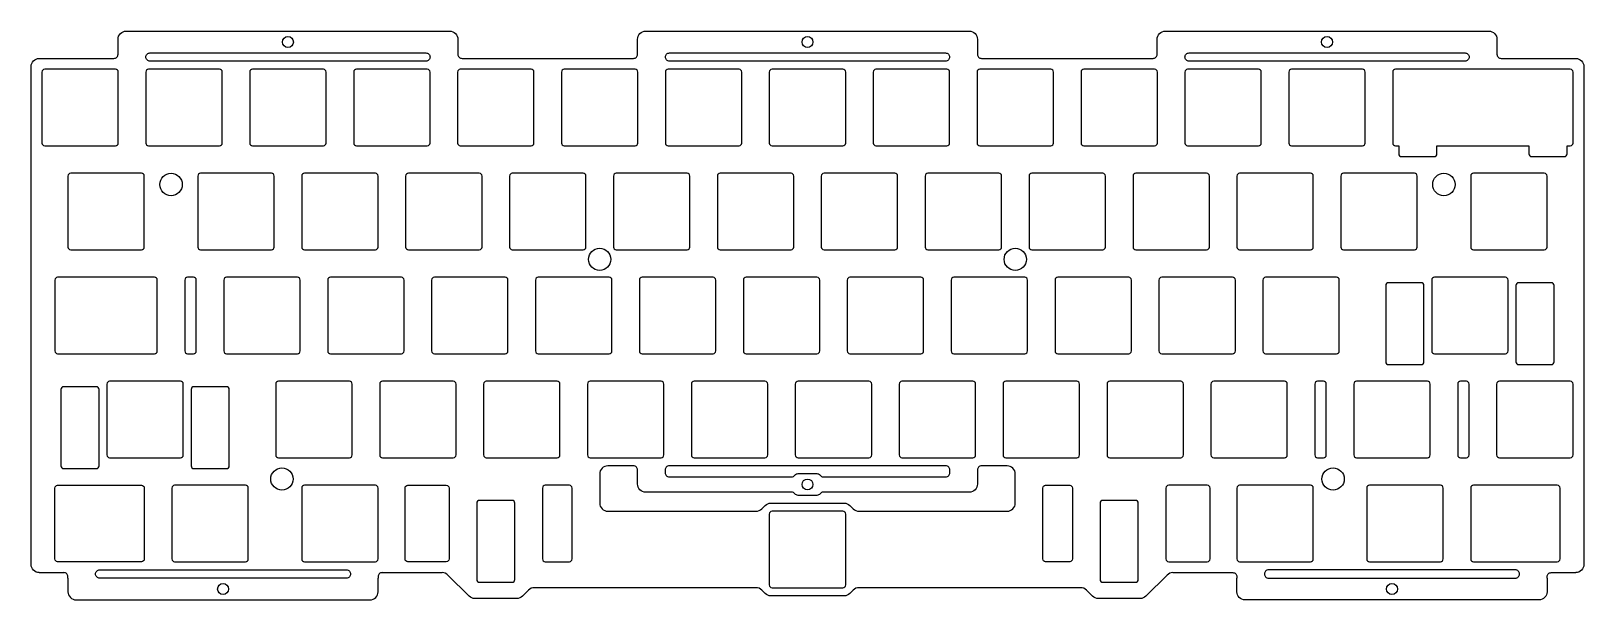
# Model space of a CAD drawing. Header units: millimetres. Extents: x 16 to 300, y 14 to 118.
import ezdxf

# ---------------------------------------------------------------- set-up
doc = ezdxf.new("R2010")
doc.units = ezdxf.units.MM
doc.header["$MEASUREMENT"] = 0
doc.layers.add('plate', color=1, linetype='CONTINUOUS')

msp = doc.modelspace()

# ---------------------------------------------------------------- linework, layer by layer
at = {"layer": 'plate', "linetype": 'Continuous'}
for p, q in [((17.26, 113.46), (30.96, 113.46)), ((94.77, 113.46), (126.21, 113.46)), ((190.02, 113.46), (221.46, 113.46)), ((285.27, 113.46), (298.96, 113.46)), ((17.26, 19.26), (21.78, 19.26)), ((80.14, 19.26), (91.13, 19.26)), ((225.1, 19.26), (236.09, 19.26)), ((294.45, 19.26), (298.96, 19.26))]:
    msp.add_line(p, q, dxfattribs=at)
for points in [[(31.71, 114.21), (31.71, 116.96, -0.414214), (33.21, 118.46), (92.52, 118.46, -0.414214), (94.02, 116.96), (94.02, 114.21)], [(126.96, 114.21), (126.96, 116.96, -0.414214), (128.46, 118.46), (187.77, 118.46, -0.414214), (189.27, 116.96), (189.27, 114.21)], [(222.21, 114.21), (222.21, 116.96, -0.414214), (223.71, 118.46), (283.02, 118.46, -0.414214), (284.52, 116.96), (284.52, 114.21)], [(30.96, 113.46, 0.414214), (31.71, 114.21), (31.71, 114.46)], [(94.02, 114.46), (94.02, 114.21, 0.414214), (94.77, 113.46)], [(126.21, 113.46, 0.414214), (126.96, 114.21), (126.96, 114.46)], [(189.27, 114.46), (189.27, 114.21, 0.414214), (190.02, 113.46)], [(221.46, 113.46, 0.414214), (222.21, 114.21), (222.21, 114.46)], [(284.52, 114.46), (284.52, 114.21, 0.414214), (285.27, 113.46)], [(17.26, 19.26, -0.414214), (15.76, 20.76), (15.76, 111.96, -0.414214), (17.26, 113.46)], [(298.96, 113.46, -0.414214), (300.46, 111.96), (300.46, 20.76, -0.414214), (298.96, 19.26)], [(22.53, 18.26), (22.53, 18.51, 0.414214), (21.78, 19.26)], [(22.53, 18.26), (22.53, 15.76, 0.414214), (24.03, 14.26), (77.89, 14.26, 0.414214), (79.39, 15.76), (79.39, 18.26)], [(80.14, 19.26, 0.414214), (79.39, 18.51), (79.39, 18.26)], [(225.1, 19.26, 0.198912), (224.04, 18.82), (220.15, 14.94, -0.198912), (219.09, 14.5), (211.43, 14.5, -0.198912), (210.37, 14.94), (209.25, 16.06, 0.198912), (208.19, 16.5), (167.56, 16.5, 0.198912), (166.5, 16.06), (165.88, 15.44, -0.198912), (164.82, 15), (151.41, 15, -0.198912), (150.34, 15.44), (149.72, 16.06, 0.198912), (148.66, 16.5), (108.03, 16.5, 0.198912), (106.97, 16.06), (105.85, 14.94, -0.198912), (104.79, 14.5), (97.13, 14.5, -0.198912), (96.07, 14.94), (92.19, 18.82, 0.198912), (91.13, 19.26)], [(236.09, 19.26, -0.414214), (236.84, 18.51), (236.84, 18.26)], [(293.7, 18.26), (293.7, 15.76, -0.414214), (292.2, 14.26), (238.34, 14.26, -0.414214), (236.84, 15.76), (236.84, 18.26)], [(293.7, 18.26), (293.7, 18.51, -0.414214), (294.45, 19.26)]]:
    msp.add_lwpolyline(points, format="xyb", dxfattribs=at)
for points in [[(37.56, 114.46), (88.16, 114.46, -0.414214), (88.91, 113.71), (88.91, 113.71, -0.414214), (88.16, 112.96), (37.56, 112.96, -0.414214), (36.81, 113.71), (36.81, 113.71, -0.414214)], [(132.81, 114.46), (183.41, 114.46, -0.414214), (184.16, 113.71), (184.16, 113.71, -0.414214), (183.41, 112.96), (132.81, 112.96, -0.414214), (132.06, 113.71), (132.06, 113.71, -0.414214)], [(228.06, 114.46), (278.66, 114.46, -0.414214), (279.41, 113.71), (279.41, 113.71, -0.414214), (278.66, 112.96), (228.06, 112.96, -0.414214), (227.31, 113.71), (227.31, 113.71, -0.414214)], [(20.64, 73.36, 0.414214), (20.14, 72.86), (20.14, 59.86, 0.414214), (20.64, 59.36), (38.41, 59.36, 0.414214), (38.91, 59.86), (38.91, 72.86, 0.414214), (38.41, 73.36)], [(44.46, 59.36), (45.55, 59.36, 0.414214), (46.05, 59.86), (46.05, 72.86, 0.414214), (45.55, 73.36), (44.46, 73.36, 0.414214), (43.96, 72.86), (43.96, 59.86, 0.414214)], [(251.63, 40.31), (252.72, 40.31, 0.414214), (253.22, 40.81), (253.22, 53.81, 0.414214), (252.72, 54.31), (251.63, 54.31, 0.414214), (251.12, 53.81), (251.12, 40.81, 0.414214)], [(277.82, 40.31), (278.91, 40.31, 0.414214), (279.41, 40.81), (279.41, 53.81, 0.414214), (278.91, 54.31), (277.82, 54.31, 0.414214), (277.32, 53.81), (277.32, 40.81, 0.414214)], [(128.46, 33.99, -0.414214), (126.96, 35.49), (126.96, 38.06, 0.414214), (126.21, 38.81), (121.51, 38.81, 0.414214), (120.01, 37.31), (120.01, 32, 0.414214), (121.51, 30.5), (148.66, 30.5, 0.198912), (149.72, 30.94), (150.34, 31.56, -0.198912), (151.41, 32), (164.82, 32, -0.198912), (165.88, 31.56), (166.5, 30.94, 0.198912), (167.56, 30.5), (194.71, 30.5, 0.414214), (196.21, 32), (196.21, 37.31, 0.414214), (194.71, 38.81), (190.02, 38.81, 0.414214), (189.27, 38.06), (189.27, 35.49, -0.414214), (187.77, 33.99), (161, 33.99, 0.23293), (160.41, 33.7, -0.23293), (159.82, 33.41), (156.41, 33.41, -0.23293), (155.81, 33.7, 0.23293), (155.22, 33.99)], [(132.76, 36.82), (155.22, 36.82, 0.23293), (155.81, 37.11, -0.23293), (156.41, 37.41), (159.82, 37.41, -0.23293), (160.41, 37.11, 0.23293), (161, 36.82), (183.47, 36.82, 0.414214), (184.22, 37.57), (184.22, 38.06, 0.414214), (183.47, 38.81), (132.76, 38.81, 0.414214), (132.01, 38.06), (132.01, 37.57, 0.414214)], [(36.03, 35.26, -0.414214), (36.53, 34.76), (36.53, 21.76, -0.414214), (36.03, 21.26), (20.64, 21.26, -0.414214), (20.14, 21.76), (20.14, 34.76, -0.414214), (20.64, 35.26)], [(84.82, 35.26), (91.89, 35.26, -0.414214), (92.39, 34.76), (92.39, 21.76, -0.414214), (91.89, 21.26), (84.82, 21.26, -0.414214), (84.32, 21.76), (84.32, 34.76, -0.414214)], [(114.46, 35.26), (110.03, 35.26, 0.414214), (109.53, 34.76), (109.53, 21.76, 0.414214), (110.03, 21.26), (114.46, 21.26, 0.414214), (114.96, 21.76), (114.96, 34.76, 0.414214)], [(201.76, 35.26), (206.19, 35.26, -0.414214), (206.69, 34.76), (206.69, 21.76, -0.414214), (206.19, 21.26), (201.76, 21.26, -0.414214), (201.26, 21.76), (201.26, 34.76, -0.414214)], [(231.41, 35.26), (224.33, 35.26, 0.414214), (223.83, 34.76), (223.83, 21.76, 0.414214), (224.33, 21.26), (231.41, 21.26, 0.414214), (231.91, 21.76), (231.91, 34.76, 0.414214)], [(280.2, 35.26, 0.414214), (279.7, 34.76), (279.7, 21.76, 0.414214), (280.2, 21.26), (295.58, 21.26, 0.414214), (296.08, 21.76), (296.08, 34.76, 0.414214), (295.58, 35.26)], [(28.33, 19.76), (73.59, 19.76, -0.414214), (74.34, 19.01), (74.34, 19.01, -0.414214), (73.59, 18.26), (28.33, 18.26, -0.414214), (27.58, 19.01), (27.58, 19.01, -0.414214)], [(287.9, 19.76), (242.64, 19.76, 0.414214), (241.89, 19.01), (241.89, 19.01, 0.414214), (242.64, 18.26), (287.9, 18.26, 0.414214), (288.65, 19.01), (288.65, 19.01, 0.414214)]]:
    msp.add_lwpolyline(points, format="xyb", close=True, dxfattribs=at)
at = {"layer": 'plate'}
for points in [[(17.76, 110.96), (17.76, 97.96, 0.414214), (18.26, 97.46), (31.26, 97.46, 0.414214), (31.76, 97.96), (31.76, 110.96, 0.414214), (31.26, 111.46), (18.26, 111.46, 0.414214)], [(36.81, 110.96), (36.81, 97.96, 0.414214), (37.31, 97.46), (50.31, 97.46, 0.414214), (50.81, 97.96), (50.81, 110.96, 0.414214), (50.31, 111.46), (37.31, 111.46, 0.414214)], [(55.86, 110.96), (55.86, 97.96, 0.414214), (56.36, 97.46), (69.36, 97.46, 0.414214), (69.86, 97.96), (69.86, 110.96, 0.414214), (69.36, 111.46), (56.36, 111.46, 0.414214)], [(74.91, 110.96), (74.91, 97.96, 0.414214), (75.41, 97.46), (88.41, 97.46, 0.414214), (88.91, 97.96), (88.91, 110.96, 0.414214), (88.41, 111.46), (75.41, 111.46, 0.414214)], [(93.96, 110.96), (93.96, 97.96, 0.414214), (94.46, 97.46), (107.46, 97.46, 0.414214), (107.96, 97.96), (107.96, 110.96, 0.414214), (107.46, 111.46), (94.46, 111.46, 0.414214)], [(113.01, 110.96), (113.01, 97.96, 0.414214), (113.51, 97.46), (126.51, 97.46, 0.414214), (127.01, 97.96), (127.01, 110.96, 0.414214), (126.51, 111.46), (113.51, 111.46, 0.414214)], [(132.06, 110.96), (132.06, 97.96, 0.414214), (132.56, 97.46), (145.56, 97.46, 0.414214), (146.06, 97.96), (146.06, 110.96, 0.414214), (145.56, 111.46), (132.56, 111.46, 0.414214)], [(151.11, 110.96), (151.11, 97.96, 0.414214), (151.61, 97.46), (164.61, 97.46, 0.414214), (165.11, 97.96), (165.11, 110.96, 0.414214), (164.61, 111.46), (151.61, 111.46, 0.414214)], [(170.16, 110.96), (170.16, 97.96, 0.414214), (170.66, 97.46), (183.66, 97.46, 0.414214), (184.16, 97.96), (184.16, 110.96, 0.414214), (183.66, 111.46), (170.66, 111.46, 0.414214)], [(189.21, 110.96), (189.21, 97.96, 0.414214), (189.71, 97.46), (202.71, 97.46, 0.414214), (203.21, 97.96), (203.21, 110.96, 0.414214), (202.71, 111.46), (189.71, 111.46, 0.414214)], [(208.26, 110.96), (208.26, 97.96, 0.414214), (208.76, 97.46), (221.76, 97.46, 0.414214), (222.26, 97.96), (222.26, 110.96, 0.414214), (221.76, 111.46), (208.76, 111.46, 0.414214)], [(227.31, 110.96), (227.31, 97.96, 0.414214), (227.81, 97.46), (240.81, 97.46, 0.414214), (241.31, 97.96), (241.31, 110.96, 0.414214), (240.81, 111.46), (227.81, 111.46, 0.414214)], [(246.36, 110.96), (246.36, 97.96, 0.414214), (246.86, 97.46), (259.86, 97.46, 0.414214), (260.36, 97.96), (260.36, 110.96, 0.414214), (259.86, 111.46), (246.86, 111.46, 0.414214)], [(273, 95.46, 0.414214), (273.5, 95.96), (273.5, 97.46), (290.38, 97.46), (290.38, 95.96, 0.414214), (290.88, 95.46), (296.88, 95.46, 0.414214), (297.38, 95.96), (297.38, 97.46), (297.96, 97.46, 0.414214), (298.46, 97.96), (298.46, 110.96, 0.414214), (297.96, 111.46), (265.91, 111.46, 0.414214), (265.41, 110.96), (265.41, 97.96, 0.414214), (265.91, 97.46), (266.5, 97.46), (266.5, 95.96, 0.414214), (267, 95.46)], [(22.53, 91.91), (22.53, 78.91, 0.414214), (23.03, 78.41), (36.03, 78.41, 0.414214), (36.53, 78.91), (36.53, 91.91, 0.414214), (36.03, 92.41), (23.03, 92.41, 0.414214)], [(46.34, 91.91), (46.34, 78.91, 0.414214), (46.84, 78.41), (59.84, 78.41, 0.414214), (60.34, 78.91), (60.34, 91.91, 0.414214), (59.84, 92.41), (46.84, 92.41, 0.414214)], [(65.39, 91.91), (65.39, 78.91, 0.414214), (65.89, 78.41), (78.89, 78.41, 0.414214), (79.39, 78.91), (79.39, 91.91, 0.414214), (78.89, 92.41), (65.89, 92.41, 0.414214)], [(84.44, 91.91), (84.44, 78.91, 0.414214), (84.94, 78.41), (97.94, 78.41, 0.414214), (98.44, 78.91), (98.44, 91.91, 0.414214), (97.94, 92.41), (84.94, 92.41, 0.414214)], [(103.49, 91.91), (103.49, 78.91, 0.414214), (103.99, 78.41), (116.99, 78.41, 0.414214), (117.49, 78.91), (117.49, 91.91, 0.414214), (116.99, 92.41), (103.99, 92.41, 0.414214)], [(122.54, 91.91), (122.54, 78.91, 0.414214), (123.04, 78.41), (136.04, 78.41, 0.414214), (136.54, 78.91), (136.54, 91.91, 0.414214), (136.04, 92.41), (123.04, 92.41, 0.414214)], [(141.59, 91.91), (141.59, 78.91, 0.414214), (142.09, 78.41), (155.09, 78.41, 0.414214), (155.59, 78.91), (155.59, 91.91, 0.414214), (155.09, 92.41), (142.09, 92.41, 0.414214)], [(160.64, 91.91), (160.64, 78.91, 0.414214), (161.14, 78.41), (174.14, 78.41, 0.414214), (174.64, 78.91), (174.64, 91.91, 0.414214), (174.14, 92.41), (161.14, 92.41, 0.414214)], [(179.69, 91.91), (179.69, 78.91, 0.414214), (180.19, 78.41), (193.19, 78.41, 0.414214), (193.69, 78.91), (193.69, 91.91, 0.414214), (193.19, 92.41), (180.19, 92.41, 0.414214)], [(198.74, 91.91), (198.74, 78.91, 0.414214), (199.24, 78.41), (212.24, 78.41, 0.414214), (212.74, 78.91), (212.74, 91.91, 0.414214), (212.24, 92.41), (199.24, 92.41, 0.414214)], [(217.79, 91.91), (217.79, 78.91, 0.414214), (218.29, 78.41), (231.29, 78.41, 0.414214), (231.79, 78.91), (231.79, 91.91, 0.414214), (231.29, 92.41), (218.29, 92.41, 0.414214)], [(236.84, 91.91), (236.84, 78.91, 0.414214), (237.34, 78.41), (250.34, 78.41, 0.414214), (250.84, 78.91), (250.84, 91.91, 0.414214), (250.34, 92.41), (237.34, 92.41, 0.414214)], [(255.89, 91.91), (255.89, 78.91, 0.414214), (256.39, 78.41), (269.39, 78.41, 0.414214), (269.89, 78.91), (269.89, 91.91, 0.414214), (269.39, 92.41), (256.39, 92.41, 0.414214)], [(279.7, 91.91), (279.7, 78.91, 0.414214), (280.2, 78.41), (293.2, 78.41, 0.414214), (293.7, 78.91), (293.7, 91.91, 0.414214), (293.2, 92.41), (280.2, 92.41, 0.414214)], [(51.1, 72.86), (51.1, 59.86, 0.414214), (51.6, 59.36), (64.6, 59.36, 0.414214), (65.1, 59.86), (65.1, 72.86, 0.414214), (64.6, 73.36), (51.6, 73.36, 0.414214)], [(70.15, 72.86), (70.15, 59.86, 0.414214), (70.65, 59.36), (83.65, 59.36, 0.414214), (84.15, 59.86), (84.15, 72.86, 0.414214), (83.65, 73.36), (70.65, 73.36, 0.414214)], [(89.2, 72.86), (89.2, 59.86, 0.414214), (89.7, 59.36), (102.7, 59.36, 0.414214), (103.2, 59.86), (103.2, 72.86, 0.414214), (102.7, 73.36), (89.7, 73.36, 0.414214)], [(108.25, 72.86), (108.25, 59.86, 0.414214), (108.75, 59.36), (121.75, 59.36, 0.414214), (122.25, 59.86), (122.25, 72.86, 0.414214), (121.75, 73.36), (108.75, 73.36, 0.414214)], [(127.3, 72.86), (127.3, 59.86, 0.414214), (127.8, 59.36), (140.8, 59.36, 0.414214), (141.3, 59.86), (141.3, 72.86, 0.414214), (140.8, 73.36), (127.8, 73.36, 0.414214)], [(146.35, 72.86), (146.35, 59.86, 0.414214), (146.85, 59.36), (159.85, 59.36, 0.414214), (160.35, 59.86), (160.35, 72.86, 0.414214), (159.85, 73.36), (146.85, 73.36, 0.414214)], [(165.4, 72.86), (165.4, 59.86, 0.414214), (165.9, 59.36), (178.9, 59.36, 0.414214), (179.4, 59.86), (179.4, 72.86, 0.414214), (178.9, 73.36), (165.9, 73.36, 0.414214)], [(184.45, 72.86), (184.45, 59.86, 0.414214), (184.95, 59.36), (197.95, 59.36, 0.414214), (198.45, 59.86), (198.45, 72.86, 0.414214), (197.95, 73.36), (184.95, 73.36, 0.414214)], [(203.5, 72.86), (203.5, 59.86, 0.414214), (204, 59.36), (217, 59.36, 0.414214), (217.5, 59.86), (217.5, 72.86, 0.414214), (217, 73.36), (204, 73.36, 0.414214)], [(222.55, 72.86), (222.55, 59.86, 0.414214), (223.05, 59.36), (236.05, 59.36, 0.414214), (236.55, 59.86), (236.55, 72.86, 0.414214), (236.05, 73.36), (223.05, 73.36, 0.414214)], [(241.6, 72.86), (241.6, 59.86, 0.414214), (242.1, 59.36), (255.1, 59.36, 0.414214), (255.6, 59.86), (255.6, 72.86, 0.414214), (255.1, 73.36), (242.1, 73.36, 0.414214)], [(264.12, 71.86), (264.12, 57.86, 0.414214), (264.62, 57.36), (270.62, 57.36, 0.414214), (271.12, 57.86), (271.12, 71.86, 0.414214), (270.62, 72.36), (264.62, 72.36, 0.414214)], [(272.56, 72.86), (272.56, 59.86, 0.414214), (273.06, 59.36), (286.06, 59.36, 0.414214), (286.56, 59.86), (286.56, 72.86, 0.414214), (286.06, 73.36), (273.06, 73.36, 0.414214)], [(287.99, 71.86), (287.99, 57.86, 0.414214), (288.49, 57.36), (294.49, 57.36, 0.414214), (294.99, 57.86), (294.99, 71.86, 0.414214), (294.49, 72.36), (288.49, 72.36, 0.414214)], [(29.67, 53.81), (29.67, 40.81, 0.414214), (30.17, 40.31), (43.17, 40.31, 0.414214), (43.67, 40.81), (43.67, 53.81, 0.414214), (43.17, 54.31), (30.17, 54.31, 0.414214)], [(60.63, 53.81), (60.63, 40.81, 0.414214), (61.13, 40.31), (74.13, 40.31, 0.414214), (74.63, 40.81), (74.63, 53.81, 0.414214), (74.13, 54.31), (61.13, 54.31, 0.414214)], [(79.68, 53.81), (79.68, 40.81, 0.414214), (80.18, 40.31), (93.18, 40.31, 0.414214), (93.68, 40.81), (93.68, 53.81, 0.414214), (93.18, 54.31), (80.18, 54.31, 0.414214)], [(98.73, 53.81), (98.73, 40.81, 0.414214), (99.23, 40.31), (112.22, 40.31, 0.414214), (112.72, 40.81), (112.72, 53.81, 0.414214), (112.22, 54.31), (99.23, 54.31, 0.414214)], [(117.78, 53.81), (117.78, 40.81, 0.414214), (118.28, 40.31), (131.28, 40.31, 0.414214), (131.78, 40.81), (131.78, 53.81, 0.414214), (131.28, 54.31), (118.28, 54.31, 0.414214)], [(136.82, 53.81), (136.82, 40.81, 0.414214), (137.32, 40.31), (150.32, 40.31, 0.414214), (150.82, 40.81), (150.82, 53.81, 0.414214), (150.32, 54.31), (137.32, 54.31, 0.414214)], [(155.88, 53.81), (155.88, 40.81, 0.414214), (156.38, 40.31), (169.38, 40.31, 0.414214), (169.88, 40.81), (169.88, 53.81, 0.414214), (169.38, 54.31), (156.38, 54.31, 0.414214)], [(174.93, 53.81), (174.93, 40.81, 0.414214), (175.43, 40.31), (188.43, 40.31, 0.414214), (188.93, 40.81), (188.93, 53.81, 0.414214), (188.43, 54.31), (175.43, 54.31, 0.414214)], [(193.97, 53.81), (193.97, 40.81, 0.414214), (194.47, 40.31), (207.48, 40.31, 0.414214), (207.98, 40.81), (207.98, 53.81, 0.414214), (207.48, 54.31), (194.47, 54.31, 0.414214)], [(213.03, 53.81), (213.03, 40.81, 0.414214), (213.53, 40.31), (226.53, 40.31, 0.414214), (227.03, 40.81), (227.03, 53.81, 0.414214), (226.53, 54.31), (213.53, 54.31, 0.414214)], [(232.07, 53.81), (232.07, 40.81, 0.414214), (232.58, 40.31), (245.57, 40.31, 0.414214), (246.07, 40.81), (246.07, 53.81, 0.414214), (245.57, 54.31), (232.58, 54.31, 0.414214)], [(258.27, 53.81), (258.27, 40.81, 0.414214), (258.77, 40.31), (271.77, 40.31, 0.414214), (272.27, 40.81), (272.27, 53.81, 0.414214), (271.77, 54.31), (258.77, 54.31, 0.414214)], [(284.46, 53.81), (284.46, 40.81, 0.414214), (284.96, 40.31), (297.96, 40.31, 0.414214), (298.46, 40.81), (298.46, 53.81, 0.414214), (297.96, 54.31), (284.96, 54.31, 0.414214)], [(21.23, 52.81), (21.23, 38.81, 0.414214), (21.73, 38.31), (27.73, 38.31, 0.414214), (28.23, 38.81), (28.23, 52.81, 0.414214), (27.73, 53.31), (21.73, 53.31, 0.414214)], [(45.11, 52.81), (45.11, 38.81, 0.414214), (45.61, 38.31), (51.61, 38.31, 0.414214), (52.11, 38.81), (52.11, 52.81, 0.414214), (51.61, 53.31), (45.61, 53.31, 0.414214)], [(41.58, 34.76), (41.58, 21.76, 0.414214), (42.08, 21.26), (55.08, 21.26, 0.414214), (55.58, 21.76), (55.58, 34.76, 0.414214), (55.08, 35.26), (42.08, 35.26, 0.414214)], [(65.39, 34.76), (65.39, 21.76, 0.414214), (65.89, 21.26), (78.89, 21.26, 0.414214), (79.39, 21.76), (79.39, 34.76, 0.414214), (78.89, 35.26), (65.89, 35.26, 0.414214)], [(236.84, 34.76), (236.84, 21.76, 0.414214), (237.34, 21.26), (250.34, 21.26, 0.414214), (250.84, 21.76), (250.84, 34.76, 0.414214), (250.34, 35.26), (237.34, 35.26, 0.414214)], [(260.65, 34.76), (260.65, 21.76, 0.414214), (261.15, 21.26), (274.15, 21.26, 0.414214), (274.65, 21.76), (274.65, 34.76, 0.414214), (274.15, 35.26), (261.15, 35.26, 0.414214)], [(104.46, 18), (104.46, 32, 0.414214), (103.96, 32.5), (97.96, 32.5, 0.414214), (97.46, 32), (97.46, 18, 0.414214), (97.96, 17.5), (103.96, 17.5, 0.414214)], [(218.76, 18), (218.76, 32, 0.414214), (218.26, 32.5), (212.26, 32.5, 0.414214), (211.76, 32), (211.76, 18, 0.414214), (212.26, 17.5), (218.26, 17.5, 0.414214)], [(151.11, 30), (151.11, 17, 0.414214), (151.61, 16.5), (164.61, 16.5, 0.414214), (165.11, 17), (165.11, 30, 0.414214), (164.61, 30.5), (151.61, 30.5, 0.414214)]]:
    msp.add_lwpolyline(points, format="xyb", close=True, dxfattribs=at)
at = {"layer": 'plate', "linetype": 'Continuous'}
msp.add_lwpolyline([(160.41, 37.11), (160.41, 37.11)], close=True, dxfattribs=at)
for centre, radius in [((62.86, 116.46), 1), ((158.11, 116.46), 1), ((253.36, 116.46), 1), ((41.43, 90.36), 2.05), ((274.79, 90.36), 2.05), ((120.01, 76.65), 2.05), ((196.21, 76.65), 2.05), ((61.76, 36.41), 2.05), ((254.47, 36.41), 2.05), ((158.11, 35.41), 1), ((50.96, 16.26), 1), ((265.27, 16.26), 1)]:
    msp.add_circle(centre, radius, dxfattribs=at)

doc.saveas('drawing.dxf')
